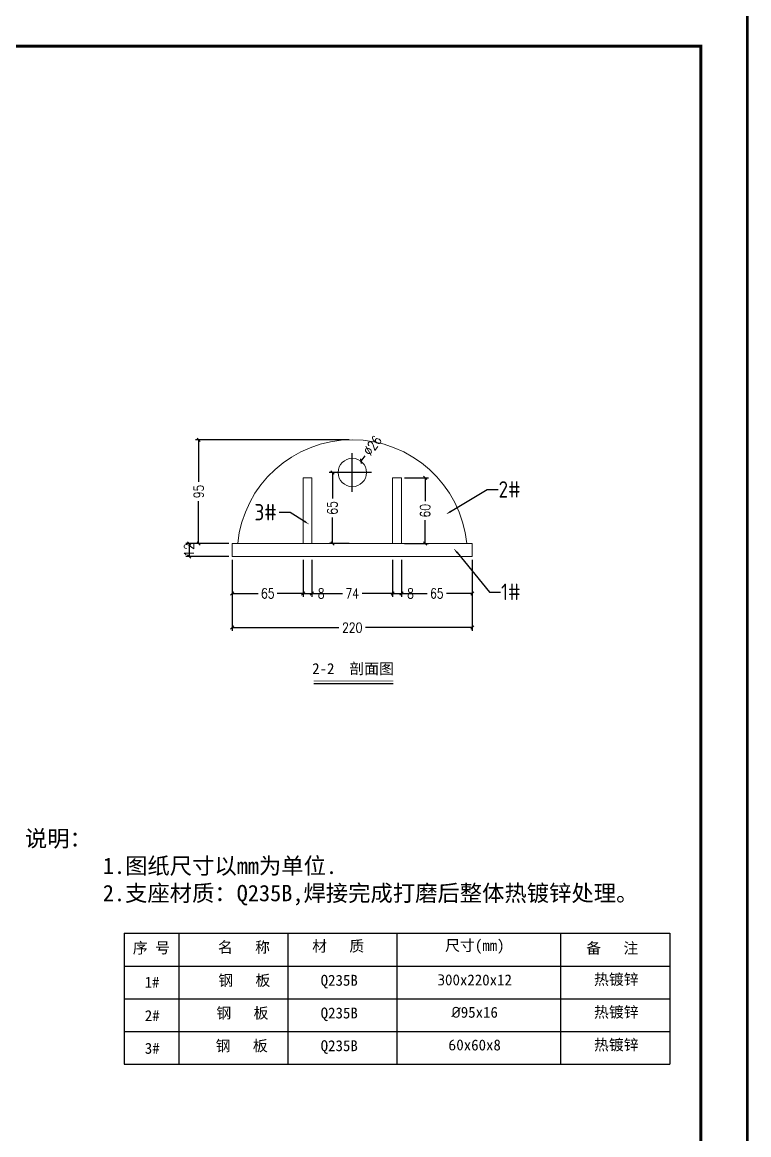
# Model space of a CAD drawing. Extents: x 8238 to 123366, y -35216 to 128109.
# Drawn here: x 30857 to 32855, y -294 to 2764 of the extents above; entities that cross this region are included whole.
import ezdxf
from ezdxf import colors
from ezdxf.entities.mleader import LeaderData, LeaderLine
from ezdxf.math import Vec2, Vec3

# ---------------------------------------------------------------- set-up
doc = ezdxf.new("R2010")
doc.units = 0
doc.header["$LTSCALE"] = 1000
doc.header["$MEASUREMENT"] = 0
doc.linetypes.add('CENTER2', pattern=[28.575, 19.05, -3.175, 3.175, -3.175])
for name, color, linetype in [('hjh文字', 7, 'Continuous'), ('HR-dimension', 9, 'Continuous'), ('打印图框', 255, 'Continuous'), ('标注', 9, 'Continuous'), ('连接端梁', 130, 'Continuous')]:
    doc.layers.add(name, color=color, linetype=linetype)
doc.layers.add('图框', color=7, linetype='Continuous', lineweight=13)
doc.layers.add('结构', color=52, linetype='Continuous', lineweight=18)
doc.styles.add('Arial', font='')
doc.styles.add('HZTXT', font='txtw.shx', dxfattribs={"width": 0.8, "bigfont": 'hztxtw.shx'})
doc.styles.get("Standard").update_dxf_attribs({"font": 'gbenor.shx', "bigfont": 'gbcbig.shx'})
doc.styles.add('STANDARD0', font='')
doc.styles.get('Arial').set_extended_font_data('STXihei')
doc.styles.get('STANDARD0').set_extended_font_data('STXihei')
doc.dimstyles.new('DIM-3', dxfattribs={"dimscale": 3, "dimtxt": 3, "dimasz": 1, "dimexe": 1, "dimexo": 1, "dimgap": 1, "dimtad": 0, "dimdec": 1, "dimrnd": 0.0005, "dimzin": 9, "dimdsep": 46, "dimtxsty": 'HZTXT', "dimblk": 'OBLIQUE', "dimcen": 0, "dimclrd": 9, "dimclre": 9, "dimclrt": 2, "dimazin": 2, "dimtfac": 1, "dimtdec": 1, "dimtofl": 0, "dimtmove": 0, "dimatfit": 3, "dimldrblk": 'OBLIQUE', "dimfxl": 1, "dimarcsym": 2})

# ---------------------------------------------------------------- blocks, each defined once
blk = doc.blocks.new('_Oblique')
at = {"color": 0, "linetype": 'ByBlock', "lineweight": -2}
blk.add_line((-0.5, -0.5), (0.5, 0.5), dxfattribs=at)
blk = doc.blocks.new('*D1247')
at = {"layer": 'Defpoints', "color": 0, "ltscale": 10, "transparency": 16777216}
for p in [(39099.6, -4732.5), (39060, -4744.5), (39099.6, -4744.5)]:
    blk.add_point(p, dxfattribs=at)
at = {"layer": 'HR-dimension', "color": 9, "lineweight": -2, "ltscale": 10, "transparency": 16777216}
for p, q in [((39096.6, -4732.5), (39057, -4732.5)), ((39060, -4732.5), (39060, -4744.5)), ((39096.6, -4744.5), (39057, -4744.5))]:
    blk.add_line(p, q, dxfattribs=at)
at = {"layer": 'HR-dimension', "color": 9, "lineweight": -2, "ltscale": 10, "transparency": 16777216, "xscale": 3, "yscale": 3, "zscale": 3}
for p, rotation in [((39060, -4732.5), 90), ((39060, -4744.5), 270)]:
    blk.add_blockref('_Oblique', p, dxfattribs=dict(at, rotation=rotation))
at = {"layer": 'HR-dimension', "color": 2, "ltscale": 10, "transparency": 16777216, "insert": (39060, -4738.5), "char_height": 9, "attachment_point": 5, "rotation": 90, "style": 'HZTXT'}
blk.add_mtext('12', dxfattribs=at)
blk = doc.blocks.new('*D1248')
at = {"layer": 'Defpoints', "color": 0, "ltscale": 10, "transparency": 16777216}
for p in [(39099.6, -4744.5), (39164.6, -4744.5), (39164.6, -4778.3)]:
    blk.add_point(p, dxfattribs=at)
at = {"layer": 'HR-dimension', "color": 9, "lineweight": -2, "ltscale": 10, "transparency": 16777216}
for p, q in [((39099.6, -4747.5), (39099.6, -4781.3)), ((39164.6, -4747.5), (39164.6, -4781.3)), ((39099.6, -4778.3), (39123.3, -4778.3)), ((39164.6, -4778.3), (39140.9, -4778.3))]:
    blk.add_line(p, q, dxfattribs=at)
at = {"layer": 'HR-dimension', "color": 9, "lineweight": -2, "ltscale": 10, "transparency": 16777216, "xscale": 3, "yscale": 3, "zscale": 3, "rotation": 180}
blk.add_blockref('_Oblique', (39099.6, -4778.3), dxfattribs=at)
at = {"layer": 'HR-dimension', "color": 9, "lineweight": -2, "ltscale": 10, "transparency": 16777216, "xscale": 3, "yscale": 3, "zscale": 3}
blk.add_blockref('_Oblique', (39164.6, -4778.3), dxfattribs=at)
at = {"layer": 'HR-dimension', "color": 2, "ltscale": 10, "transparency": 16777216, "insert": (39132.1, -4778.3), "char_height": 9, "attachment_point": 5, "style": 'HZTXT'}
blk.add_mtext('65', dxfattribs=at)
blk = doc.blocks.new('*D1249')
at = {"layer": 'Defpoints', "color": 0, "ltscale": 10, "transparency": 16777216}
for p in [(39164.6, -4744.5), (39172.6, -4744.5), (39172.6, -4778.3)]:
    blk.add_point(p, dxfattribs=at)
at = {"layer": 'HR-dimension', "color": 9, "lineweight": -2, "ltscale": 10, "transparency": 16777216}
for p, q in [((39164.6, -4747.5), (39164.6, -4781.3)), ((39172.6, -4747.5), (39172.6, -4781.3)), ((39164.6, -4778.3), (39172.6, -4778.3)), ((39172.6, -4778.3), (39175.6, -4778.3))]:
    blk.add_line(p, q, dxfattribs=at)
at = {"layer": 'HR-dimension', "color": 9, "lineweight": -2, "ltscale": 10, "transparency": 16777216, "xscale": 3, "yscale": 3, "zscale": 3, "rotation": 180}
blk.add_blockref('_Oblique', (39164.6, -4778.3), dxfattribs=at)
at = {"layer": 'HR-dimension', "color": 9, "lineweight": -2, "ltscale": 10, "transparency": 16777216, "xscale": 3, "yscale": 3, "zscale": 3}
blk.add_blockref('_Oblique', (39172.6, -4778.3), dxfattribs=at)
at = {"layer": 'HR-dimension', "color": 2, "ltscale": 10, "transparency": 16777216, "insert": (39181, -4778.3), "char_height": 9, "attachment_point": 5, "style": 'HZTXT'}
blk.add_mtext('8', dxfattribs=at)
blk = doc.blocks.new('*D1250')
at = {"layer": 'Defpoints', "color": 0, "ltscale": 10, "transparency": 16777216}
for p in [(39172.6, -4744.5), (39246.6, -4744.5), (39246.6, -4778.3)]:
    blk.add_point(p, dxfattribs=at)
at = {"layer": 'HR-dimension', "color": 9, "lineweight": -2, "ltscale": 10, "transparency": 16777216}
for p, q in [((39172.6, -4747.5), (39172.6, -4781.3)), ((39246.6, -4747.5), (39246.6, -4781.3)), ((39172.6, -4778.3), (39200.6, -4778.3)), ((39246.6, -4778.3), (39218.6, -4778.3))]:
    blk.add_line(p, q, dxfattribs=at)
at = {"layer": 'HR-dimension', "color": 9, "lineweight": -2, "ltscale": 10, "transparency": 16777216, "xscale": 3, "yscale": 3, "zscale": 3, "rotation": 180}
blk.add_blockref('_Oblique', (39172.6, -4778.3), dxfattribs=at)
at = {"layer": 'HR-dimension', "color": 9, "lineweight": -2, "ltscale": 10, "transparency": 16777216, "xscale": 3, "yscale": 3, "zscale": 3}
blk.add_blockref('_Oblique', (39246.6, -4778.3), dxfattribs=at)
at = {"layer": 'HR-dimension', "color": 2, "ltscale": 10, "transparency": 16777216, "insert": (39209.6, -4778.3), "char_height": 9, "attachment_point": 5, "style": 'HZTXT'}
blk.add_mtext('74', dxfattribs=at)
blk = doc.blocks.new('*D1251')
at = {"layer": 'Defpoints', "color": 0, "ltscale": 10, "transparency": 16777216}
for p in [(39246.6, -4744.5), (39254.6, -4744.5), (39254.6, -4778.3)]:
    blk.add_point(p, dxfattribs=at)
at = {"layer": 'HR-dimension', "color": 9, "lineweight": -2, "ltscale": 10, "transparency": 16777216}
for p, q in [((39246.6, -4747.5), (39246.6, -4781.3)), ((39254.6, -4747.5), (39254.6, -4781.3)), ((39246.6, -4778.3), (39254.6, -4778.3)), ((39254.6, -4778.3), (39257.6, -4778.3))]:
    blk.add_line(p, q, dxfattribs=at)
at = {"layer": 'HR-dimension', "color": 9, "lineweight": -2, "ltscale": 10, "transparency": 16777216, "xscale": 3, "yscale": 3, "zscale": 3, "rotation": 180}
blk.add_blockref('_Oblique', (39246.6, -4778.3), dxfattribs=at)
at = {"layer": 'HR-dimension', "color": 9, "lineweight": -2, "ltscale": 10, "transparency": 16777216, "xscale": 3, "yscale": 3, "zscale": 3}
blk.add_blockref('_Oblique', (39254.6, -4778.3), dxfattribs=at)
at = {"layer": 'HR-dimension', "color": 2, "ltscale": 10, "transparency": 16777216, "insert": (39263, -4778.3), "char_height": 9, "attachment_point": 5, "style": 'HZTXT'}
blk.add_mtext('8', dxfattribs=at)
blk = doc.blocks.new('*D1252')
at = {"layer": 'Defpoints', "color": 0, "ltscale": 10, "transparency": 16777216}
for p in [(39254.6, -4744.5), (39319.6, -4744.5), (39319.6, -4778.3)]:
    blk.add_point(p, dxfattribs=at)
at = {"layer": 'HR-dimension', "color": 9, "lineweight": -2, "ltscale": 10, "transparency": 16777216}
for p, q in [((39254.6, -4747.5), (39254.6, -4781.3)), ((39319.6, -4747.5), (39319.6, -4781.3)), ((39254.6, -4778.3), (39278.3, -4778.3)), ((39319.6, -4778.3), (39295.9, -4778.3))]:
    blk.add_line(p, q, dxfattribs=at)
at = {"layer": 'HR-dimension', "color": 9, "lineweight": -2, "ltscale": 10, "transparency": 16777216, "xscale": 3, "yscale": 3, "zscale": 3, "rotation": 180}
blk.add_blockref('_Oblique', (39254.6, -4778.3), dxfattribs=at)
at = {"layer": 'HR-dimension', "color": 9, "lineweight": -2, "ltscale": 10, "transparency": 16777216, "xscale": 3, "yscale": 3, "zscale": 3}
blk.add_blockref('_Oblique', (39319.6, -4778.3), dxfattribs=at)
at = {"layer": 'HR-dimension', "color": 2, "ltscale": 10, "transparency": 16777216, "insert": (39287.1, -4778.3), "char_height": 9, "attachment_point": 5, "style": 'HZTXT'}
blk.add_mtext('65', dxfattribs=at)
blk = doc.blocks.new('*D1253')
at = {"layer": 'Defpoints', "color": 0, "ltscale": 10, "transparency": 16777216}
for p in [(39099.6, -4744.5), (39319.6, -4744.5), (39099.6, -4809.6)]:
    blk.add_point(p, dxfattribs=at)
at = {"layer": 'HR-dimension', "color": 9, "lineweight": -2, "ltscale": 10, "transparency": 16777216}
for p, q in [((39099.6, -4747.5), (39099.6, -4812.6)), ((39319.6, -4747.5), (39319.6, -4812.6)), ((39099.6, -4809.6), (39197.3, -4809.6)), ((39319.6, -4809.6), (39221.8, -4809.6))]:
    blk.add_line(p, q, dxfattribs=at)
at = {"layer": 'HR-dimension', "color": 9, "lineweight": -2, "ltscale": 10, "transparency": 16777216, "xscale": 3, "yscale": 3, "zscale": 3, "rotation": 180}
blk.add_blockref('_Oblique', (39099.6, -4809.6), dxfattribs=at)
at = {"layer": 'HR-dimension', "color": 9, "lineweight": -2, "ltscale": 10, "transparency": 16777216, "xscale": 3, "yscale": 3, "zscale": 3}
blk.add_blockref('_Oblique', (39319.6, -4809.6), dxfattribs=at)
at = {"layer": 'HR-dimension', "color": 2, "ltscale": 10, "transparency": 16777216, "insert": (39209.6, -4809.6), "char_height": 9, "attachment_point": 5, "style": 'HZTXT'}
blk.add_mtext('220', dxfattribs=at)
blk = doc.blocks.new('*D619')
at = {"layer": 'Defpoints', "color": 0, "ltscale": 10, "transparency": 16777216}
for p in [(39254.6, -4672.5), (39276.4, -4672.5), (39254.6, -4732.5)]:
    blk.add_point(p, dxfattribs=at)
at = {"layer": 'HR-dimension', "color": 9, "lineweight": -2, "ltscale": 10, "transparency": 16777216}
for p, q in [((39257.6, -4672.5), (39279.4, -4672.5)), ((39276.4, -4672.5), (39276.4, -4693.7)), ((39276.4, -4732.5), (39276.4, -4711.3)), ((39257.6, -4732.5), (39279.4, -4732.5))]:
    blk.add_line(p, q, dxfattribs=at)
at = {"layer": 'HR-dimension', "color": 9, "lineweight": -2, "ltscale": 10, "transparency": 16777216, "xscale": 3, "yscale": 3, "zscale": 3}
for p, rotation in [((39276.4, -4672.5), 90), ((39276.4, -4732.5), 270)]:
    blk.add_blockref('_Oblique', p, dxfattribs=dict(at, rotation=rotation))
at = {"layer": 'HR-dimension', "color": 2, "ltscale": 10, "transparency": 16777216, "insert": (39276.4, -4702.5), "char_height": 9, "attachment_point": 5, "rotation": 90, "style": 'HZTXT'}
blk.add_mtext('60', dxfattribs=at)
blk = doc.blocks.new('*D620')
at = {"layer": 'Defpoints', "color": 0, "ltscale": 10, "transparency": 16777216}
for p in [(39068.8, -4637.5), (39209.6, -4637.5), (39099.6, -4732.5)]:
    blk.add_point(p, dxfattribs=at)
at = {"layer": 'HR-dimension', "color": 9, "lineweight": -2, "ltscale": 10, "transparency": 16777216}
for p, q in [((39206.6, -4637.5), (39065.8, -4637.5)), ((39068.8, -4637.5), (39068.8, -4676.2)), ((39068.8, -4732.5), (39068.8, -4693.8)), ((39096.6, -4732.5), (39065.8, -4732.5))]:
    blk.add_line(p, q, dxfattribs=at)
at = {"layer": 'HR-dimension', "color": 9, "lineweight": -2, "ltscale": 10, "transparency": 16777216, "xscale": 3, "yscale": 3, "zscale": 3}
for p, rotation in [((39068.8, -4637.5), 90), ((39068.8, -4732.5), 270)]:
    blk.add_blockref('_Oblique', p, dxfattribs=dict(at, rotation=rotation))
at = {"layer": 'HR-dimension', "color": 2, "ltscale": 10, "transparency": 16777216, "insert": (39068.8, -4685), "char_height": 9, "attachment_point": 5, "rotation": 90, "style": 'HZTXT'}
blk.add_mtext('95', dxfattribs=at)
blk = doc.blocks.new('*D1259')
at = {"layer": 'Defpoints', "color": 0, "ltscale": 10, "transparency": 16777216}
for p in [(39217.4, -4657.1), (39201.8, -4677.9)]:
    blk.add_point(p, dxfattribs=at)
at = {"layer": 'HR-dimension', "color": 9, "lineweight": -2, "ltscale": 10, "transparency": 16777216}
blk.add_line((39221, -4652.3), (39217.4, -4657.1), dxfattribs=at)
at = {"layer": 'HR-dimension', "color": 9, "lineweight": -2, "ltscale": 10, "transparency": 16777216, "xscale": 3, "yscale": 3, "zscale": 3, "rotation": 233.1900104016821}
blk.add_blockref('_Oblique', (39217.4, -4657.1), dxfattribs=at)
at = {"layer": 'HR-dimension', "color": 2, "ltscale": 10, "transparency": 16777216, "insert": (39228.1, -4642.8), "char_height": 9, "attachment_point": 5, "rotation": 53.19, "style": 'HZTXT'}
blk.add_mtext('∅26', dxfattribs=at)
blk = doc.blocks.new('*D1256')
at = {"layer": 'Defpoints', "color": 0, "ltscale": 10, "transparency": 16777216}
for p in [(39209.6, -4667.5), (39191.4, -4732.5), (39209.6, -4732.5)]:
    blk.add_point(p, dxfattribs=at)
at = {"layer": 'HR-dimension', "color": 9, "lineweight": -2, "ltscale": 10, "transparency": 16777216}
for p, q in [((39206.6, -4667.5), (39188.4, -4667.5)), ((39191.4, -4667.5), (39191.4, -4691.2)), ((39191.4, -4732.5), (39191.4, -4708.8)), ((39206.6, -4732.5), (39188.4, -4732.5))]:
    blk.add_line(p, q, dxfattribs=at)
at = {"layer": 'HR-dimension', "color": 9, "lineweight": -2, "ltscale": 10, "transparency": 16777216, "xscale": 3, "yscale": 3, "zscale": 3}
for p, rotation in [((39191.4, -4667.5), 90), ((39191.4, -4732.5), 270)]:
    blk.add_blockref('_Oblique', p, dxfattribs=dict(at, rotation=rotation))
at = {"layer": 'HR-dimension', "color": 2, "ltscale": 10, "transparency": 16777216, "insert": (39191.4, -4700), "char_height": 9, "attachment_point": 5, "rotation": 90, "style": 'HZTXT'}
blk.add_mtext('65', dxfattribs=at)
blk = doc.blocks.new('asdasdasdgfhgtj')
at = {"color": 1, "linetype": 'CENTER2'}
for p, q in [((39209.59, -4685.12), (39209.59, -4649.89)), ((39227.2, -4667.5), (39191.97, -4667.5))]:
    blk.add_line(p, q, dxfattribs=at)
blk.add_line((39174.3, -4860.7), (39247.1, -4860.7))
at = {"const_width": 0.45}
blk.add_lwpolyline([(39174.3, -4858.57), (39247.1, -4858.57)], dxfattribs=at)
at = {"layer": 'hjh文字'}
for p, q in [((39000.67, -5089.7), (39500.52, -5089.7)), ((39000.67, -5089.7), (39000.67, -5209.64)), ((39050.62, -5089.7), (39050.62, -5209.64)), ((39150.57, -5089.7), (39150.57, -5209.64)), ((39250.56, -5089.7), (39250.56, -5209.64)), ((39400.55, -5089.7), (39400.55, -5209.3)), ((39500.52, -5089.7), (39500.52, -5209.64)), ((39000.67, -5119.71), (39500.52, -5119.71)), ((39000.67, -5149.68), (39500.52, -5149.68)), ((39000.67, -5179.66), (39500.52, -5179.66)), ((39000.67, -5209.64), (39500.52, -5209.64))]:
    blk.add_line(p, q, dxfattribs=at)
at = {"layer": '结构', "color": 4}
for points in [[(39172.59, -4732.5), (39172.59, -4672.5), (39164.59, -4672.5), (39164.59, -4732.5)], [(39246.59, -4732.5), (39246.59, -4672.5), (39254.59, -4672.5), (39254.59, -4732.5)], [(39099.59, -4744.5), (39319.59, -4744.5), (39319.59, -4732.5), (39099.59, -4732.5)]]:
    blk.add_lwpolyline(points, close=True, dxfattribs=at)
at = {"layer": '结构'}
blk.add_circle((39209.59, -4667.5), 13, dxfattribs=at)
at = {"layer": '结构', "color": 4}
blk.add_arc((39209.59, -4743.03), 105.53, 5.72481, 174.27519, dxfattribs=at)
at = {"layer": 'hjh文字', "style": 'Arial'}
for p in [(39180.64, -5137.77), (39180.64, -5167.73), (39180.64, -5197.72)]:
    blk.add_text('Q235B', height=10, dxfattribs=at).set_placement(p)
at = {"layer": 'hjh文字', "char_height": 10, "attachment_point": 5, "style": 'Arial'}
for s, insert, width in [('序 号', (39025.48, -5103.65), 47.3153), ('名   称', (39110.33, -5103.02), 69.0232), ('材   质', (39196.7, -5101.95), 55.0959), ('尺寸(mm)', (39321.91, -5102.17), 76.3233), ('备   注', (39447.89, -5103.87), 48.8762), ('钢   板', (39110.64, -5133.37), 62.3133), ('热镀锌', (39451.59, -5132.51), 61.5638), ('1#', (39026.08, -5134.59), 33.3153), ('{\\fISOCPEUR|b0|i0|c0|p34;300}x220x12', (39321.72, -5132.51), 61.5638), ('钢   板', (39108.9, -5163.33), 58.8322), ('{\\fISOCPEUR|b0|i0|c0|p34;%%C}95x16', (39321.72, -5162.15), 61.5638), ('热镀锌', (39451.59, -5162.47), 61.5638), ('2#', (39026.26, -5165.16), 33.3153), ('钢   板', (39108.24, -5193.32), 57.5273), ('{\\fISOCPEUR|b0|i0|c0|p34;60}x60x8', (39321.72, -5192.12), 61.5638), ('热镀锌', (39451.59, -5192.46), 61.5638), ('3#', (39026.26, -5195.19), 33.3153)]:
    blk.add_mtext(s, dxfattribs=dict(at, insert=insert, width=width))
at = {"layer": '图框', "insert": (38909.53, -4995.36), "char_height": 15, "attachment_point": 1, "style": 'STANDARD0'}
blk.add_mtext_dynamic_manual_height_columns('说明：\\P       1.图纸尺寸以mm为单位.\\P       2.支座材质：Q235B,焊接完成打磨后整体热镀锌处理。', width=649.6447, gutter_width=3.41, heights=[0], dxfattribs=at)
at = {"layer": '打印图框', "color": 6, "insert": (39210.33, -4847.73), "char_height": 10, "attachment_point": 5, "style": 'Arial'}
blk.add_mtext('2-2  剖面图', dxfattribs=at)
at = {"layer": 'HR-dimension', "ltscale": 10}
for base, p1, p2, picture, middle in [((39068.83, -4637.5), (39099.59, -4732.5), (39209.59, -4637.5), '*D620', (39068.83, -4685)), ((39191.38, -4732.5), (39209.59, -4667.5), (39209.59, -4732.5), '*D1256', (39191.38, -4700)), ((39276.43, -4672.5), (39254.59, -4732.5), (39254.59, -4672.5), '*D619', (39276.43, -4702.5))]:
    dim = blk.add_linear_dim(base=base, p1=p1, p2=p2, angle=90, dimstyle='DIM-3', dxfattribs=at)
    dim.commit()
    dim.dimension.update_dxf_attribs({"geometry": picture, "text_midpoint": middle})
dim = blk.add_diameter_dim_2p(p1=(39201.8, -4677.91), p2=(39217.38, -4657.1), dimstyle='DIM-3', dxfattribs=at)
dim.commit()
dim.dimension.update_dxf_attribs({"geometry": '*D1259', "text_midpoint": (39228.11, -4642.75)})
dim = blk.add_linear_dim(base=(39059.98, -4744.5), p1=(39099.59, -4732.5), p2=(39099.59, -4744.5), angle=90, dimstyle='DIM-3', dxfattribs=at)
dim.commit()
dim.dimension.update_dxf_attribs({"geometry": '*D1247', "text_midpoint": (39059.98, -4738.5), "dimtype": 160})
for base, p1, p2, picture, middle in [((39164.59, -4778.26), (39099.59, -4744.5), (39164.59, -4744.5), '*D1248', (39132.09, -4778.26)), ((39099.59, -4809.65), (39319.59, -4744.5), (39099.59, -4744.5), '*D1253', (39209.59, -4809.65)), ((39172.59, -4778.26), (39164.59, -4744.5), (39172.59, -4744.5), '*D1249', (39180.99, -4778.26)), ((39246.59, -4778.26), (39172.59, -4744.5), (39246.59, -4744.5), '*D1250', (39209.59, -4778.26)), ((39254.59, -4778.26), (39246.59, -4744.5), (39254.59, -4744.5), '*D1251', (39262.99, -4778.26)), ((39319.59, -4778.26), (39254.59, -4744.5), (39319.59, -4744.5), '*D1252', (39287.09, -4778.26))]:
    dim = blk.add_linear_dim(base=base, p1=p1, p2=p2, dimstyle='DIM-3', dxfattribs=at)
    dim.commit()
    dim.dimension.update_dxf_attribs({"geometry": picture, "text_midpoint": middle})
at = {"layer": '标注', "color": 6}
ml = blk.add_multileader_mtext('Standard', dxfattribs=at)
ml.set_content('2#', color=6)
ml.set_leader_properties(color=9)
ml.build(insert=Vec2(0, 0))
ml.multileader.update_dxf_attribs({"dogleg_length": 10, "arrow_head_size": 5})
ctx = ml.context
ctx.base_point, ctx.char_height, ctx.arrow_head_size, ctx.landing_gap_size, ctx.plane_origin = Vec3(39343.15, -4683.12), 15, 5, 0.5, Vec3(36265.07, -10241.01)
notes = []
notes.append((ctx, [(1, (1, 1, 0), (39333.15, -4683.12), (1, 0), 10, [(0, [(39295.43, -4705.86)], 256, [])])]))
ctx.mtext.insert, ctx.mtext.defined_height, ctx.mtext.flow_direction = Vec3(39343.65, -4675.49), 40, 5
ml = blk.add_multileader_mtext('Standard', dxfattribs=at)
ml.set_content('3#', color=6)
ml.set_leader_properties(color=9)
ml.build(insert=Vec2(0, 0))
ml.multileader.update_dxf_attribs({"dogleg_length": 10, "arrow_head_size": 5})
ctx = ml.context
ctx.base_point, ctx.char_height, ctx.arrow_head_size, ctx.landing_gap_size, ctx.plane_origin = Vec3(39125.32, -4704), 15, 5, 0.5, Vec3(36038.22, -10247.39)
notes.append((ctx, [(0, (1, 1, 0), (39152.57, -4704), (-1, 0), 10, [(0, [(39170.03, -4714.95)], 256, [])])]))
ctx.mtext.insert, ctx.mtext.defined_height, ctx.mtext.flow_direction = Vec3(39119.91, -4696.36), 40, 5
ml = blk.add_multileader_mtext('Standard', dxfattribs=at)
ml.set_content('1#', color=6)
ml.set_leader_properties(color=9)
ml.build(insert=Vec2(0, 0))
ml.multileader.update_dxf_attribs({"dogleg_length": 10, "arrow_head_size": 5})
ctx = ml.context
ctx.base_point, ctx.char_height, ctx.arrow_head_size, ctx.landing_gap_size, ctx.plane_origin = Vec3(39345.43, -4777), 15, 5, 0.5, Vec3(36299.1, -10418.06)
notes.append((ctx, [(1, (1, 1, 0), (39335.43, -4777), (1, 0), 10, [(0, [(39302.51, -4737.08)], 256, [])])]))
ctx.mtext.insert, ctx.mtext.defined_height, ctx.mtext.flow_direction = Vec3(39345.93, -4769.37), 40, 5
for ctx, leaders in notes:
    for number, flags, end, landing, length, lines in leaders:
        leader = LeaderData()
        leader.index, (leader.has_last_leader_line, leader.has_dogleg_vector, leader.attachment_direction) = number, flags
        leader.last_leader_point, leader.dogleg_vector, leader.dogleg_length = Vec3(end), Vec3(landing), length
        for number, points, colour, breaks in lines:
            line = LeaderLine()
            line.index, line.vertices, line.color, line.breaks = number, Vec3.list(points), colors.encode_raw_color(colour), breaks
            leader.lines.append(line)
        ctx.leaders.append(leader)

msp = doc.modelspace()

# ---------------------------------------------------------------- linework, layer by layer
at = {"layer": '连接端梁', "color": 0, "const_width": 8}
for points in [[(23973.94, 2825.94), (32850.79, 2825.94), (32850.79, -4190.2), (23973.94, -4190.2)], [(24101.94, 2697.94), (32722.79, 2697.94), (32722.79, -4062.2), (24101.94, -4062.2)]]:
    msp.add_lwpolyline(points, close=True, dxfattribs=at)

# ---------------------------------------------------------------- block references
at = {"layer": '连接端梁', "color": 0, "xscale": 3, "yscale": 3, "zscale": 3}
msp.add_blockref('asdasdasdgfhgtj', (-85864.03, 15528.8), dxfattribs=at)

doc.saveas('drawing.dxf')
